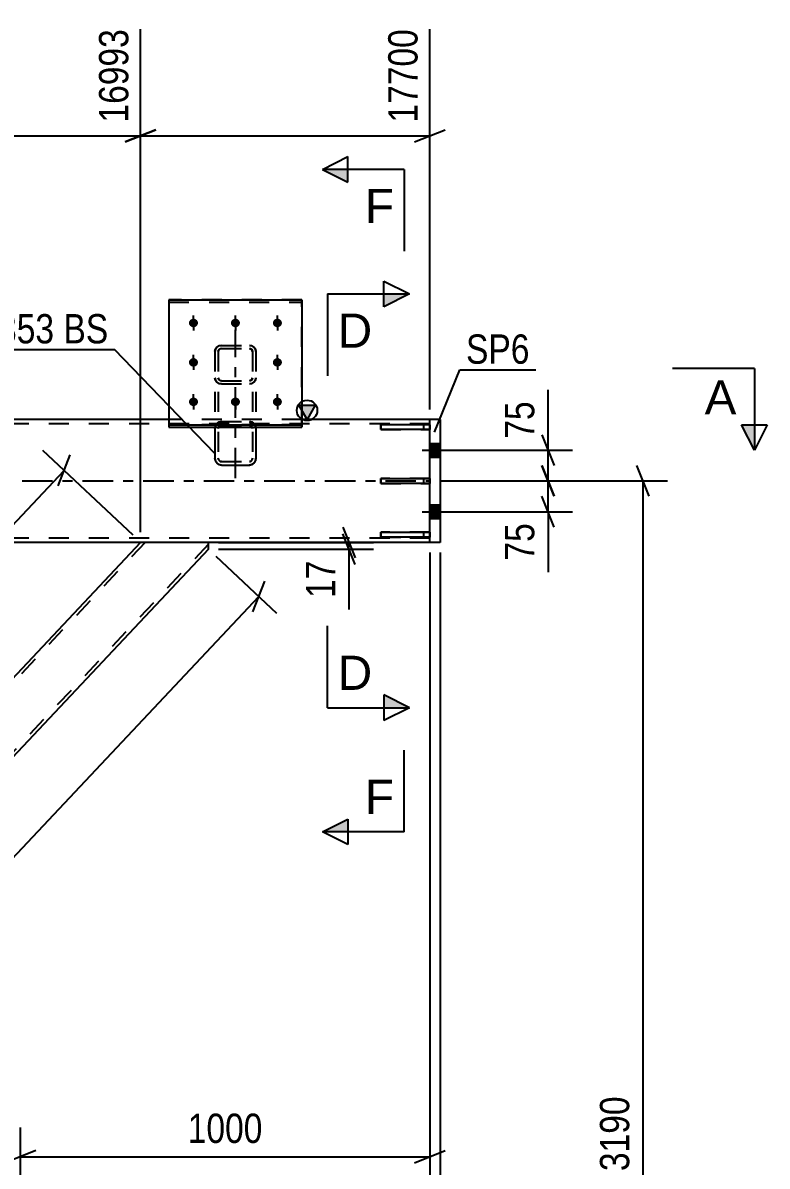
# Model space of a CAD drawing. Header units: millimetres. Extents: x -54 to 787, y -426 to 168.
# Drawn here: x 618.8 to 691.5, y -67 to 44.8 of the extents above; entities that cross this region are included whole.
import ezdxf

# ---------------------------------------------------------------- set-up
doc = ezdxf.new("R2010")
doc.units = ezdxf.units.MM
doc.linetypes.add('DXK_LINE_DOT2', pattern=[3.9198, 1.9599, -1.9599])
doc.linetypes.add('DXK_LINE_DOT3', pattern=[5.9187, 2.979, -0.9799, 0.9799, -0.9799])
doc.styles.add('Arial', font='ARIAL.TTF', dxfattribs={"height": 0.2})
doc.styles.add('Arial Narrow', font='ARIALN.TTF', dxfattribs={"height": 0.2})

# ---------------------------------------------------------------- blocks, each defined once
blk = doc.blocks.new('Part-761549023-3874 - 3598')
at = {"color": 2, "linetype": 'Continuous'}
for p, q in [((653.74, 0.24), (658.54, 0.24)), ((653.74, -0.24), (653.74, 0.24)), ((658.54, 0.24), (658.54, -0.24)), ((658.54, -0.24), (653.74, -0.24))]:
    blk.add_line(p, q, dxfattribs=at)
at = {"color": 7, "linetype": 'DXK_LINE_DOT2'}
blk.add_line((657.94, -0.24), (657.94, 0.24), dxfattribs=at)
blk = doc.blocks.new('Bolt-761549023-3616 - 3598')
at = {"linetype": 'Continuous'}
for points in [[(658.54, 3.66), (658.54, 2.34), (659.54, 2.34), (659.54, 3.66)], [(658.54, 3.66), (658.54, 2.34), (659.54, 2.34), (659.54, 3.66)], [(658.54, -2.34), (658.54, -3.66), (659.54, -3.66), (659.54, -2.34)], [(658.54, -2.34), (658.54, -3.66), (659.54, -3.66), (659.54, -2.34)]]:
    blk.add_hatch(color=1, dxfattribs=at).paths.add_polyline_path(points)
at = {"color": 1, "linetype": 'Continuous'}
for p, q in [((658.54, 3.66), (659.54, 3.66)), ((658.54, 3.66), (659.54, 3.66)), ((657.78, 3), (662.54, 3)), ((657.78, 3), (662.54, 3)), ((658.54, 2.34), (659.54, 2.34)), ((658.54, 2.34), (659.54, 2.34)), ((657.78, -3), (662.54, -3)), ((657.78, -3), (662.54, -3)), ((658.54, -2.34), (659.54, -2.34)), ((658.54, -2.34), (659.54, -2.34)), ((658.54, -3.66), (659.54, -3.66)), ((658.54, -3.66), (659.54, -3.66))]:
    blk.add_line(p, q, dxfattribs=at)
blk = doc.blocks.new('Part-761549023-3626 - 3598')
at = {"color": 2, "linetype": 'Continuous'}
for p, q in [((658.54, -6), (658.54, 6)), ((659.54, 6), (658.54, 6)), ((659.54, 6), (659.54, -6)), ((659.54, -6), (658.54, -6))]:
    blk.add_line(p, q, dxfattribs=at)
blk = doc.blocks.new('Part-761549023-3703 - 3598')
at = {"color": 7, "linetype": 'DXK_LINE_DOT2'}
for p, q in [((630.71, -6), (522.18, -121.41)), ((636.9, -6.19), (528.37, -121.6)), ((636.9, -6), (630.27, -6)), ((579.54, -59.95), (575.92, -63.8)), ((528.81, -121.6), (522.18, -121.6))]:
    blk.add_line(p, q, dxfattribs=at)
at = {"color": 2, "linetype": 'Continuous'}
for p, q in [((636.9, -6.66), (528.81, -121.6)), ((630.27, -6), (579.54, -59.95)), ((636.9, -6.66), (636.9, -6)), ((575.92, -63.8), (522.18, -120.94)), ((522.18, -121.52), (522.18, -120.94)), ((522.18, -121.6), (522.18, -121.52))]:
    blk.add_line(p, q, dxfattribs=at)
blk = doc.blocks.new('Part-761549023-3779 - 3598')
at = {"color": 7, "linetype": 'DXK_LINE_DOT2'}
for p, q in [((646.04, 17.7), (633.04, 17.7)), ((633.04, 17.7), (633.04, 5.26)), ((633.04, 17.48), (646.04, 17.48)), ((646.04, 5.26), (646.04, 17.7)), ((646.04, 5.48), (633.04, 5.48)), ((633.04, 5.26), (646.04, 5.26))]:
    blk.add_line(p, q, dxfattribs=at)
blk = doc.blocks.new('Part-761549023-3784 - 3598')
at = {"color": 2, "linetype": 'Continuous'}
for p, q in [((633.04, 17.7), (646.04, 17.7)), ((633.04, 17.7), (633.04, 5.26)), ((646.04, 17.7), (646.04, 5.26)), ((633.04, 5.48), (646.04, 5.48)), ((633.04, 5.26), (646.04, 5.26))]:
    blk.add_line(p, q, dxfattribs=at)
at = {"color": 7, "linetype": 'DXK_LINE_DOT2'}
blk.add_line((633.04, 17.48), (646.04, 17.48), dxfattribs=at)
blk = doc.blocks.new('Part-761549023-3789 - 3598')
at = {"color": 7, "linetype": 'DXK_LINE_DOT2'}
for p, q in [((637.54, 12.65), (637.59, 12.88)), ((637.54, 12.65), (637.54, 2.24)), ((637.59, 12.88), (637.73, 13.07)), ((637.73, 13.07), (637.93, 13.2)), ((637.88, 12.76), (637.86, 12.65)), ((637.86, 12.65), (637.86, 2.24)), ((637.95, 12.86), (637.88, 12.76)), ((637.93, 13.2), (638.18, 13.25)), ((638.06, 12.93), (637.95, 12.86)), ((638.18, 12.95), (638.06, 12.93)), ((638.18, 13.25), (640.9, 13.25)), ((638.18, 12.95), (640.9, 12.95)), ((640.9, 13.25), (641.14, 13.2)), ((641.02, 12.93), (640.9, 12.95)), ((641.13, 12.86), (641.02, 12.93)), ((641.19, 12.76), (641.13, 12.86)), ((641.14, 13.2), (641.35, 13.07)), ((641.22, 12.65), (641.19, 12.76)), ((641.22, 12.65), (641.22, 2.24)), ((641.35, 13.07), (641.49, 12.88)), ((641.49, 12.88), (641.54, 12.65)), ((641.54, 12.65), (641.54, 2.24)), ((637.59, 9.86), (637.54, 10.09)), ((637.86, 10.09), (637.88, 9.98)), ((641.19, 9.98), (641.22, 10.09)), ((641.54, 10.09), (641.49, 9.86)), ((637.73, 9.67), (637.59, 9.86)), ((637.93, 9.54), (637.73, 9.67)), ((637.88, 9.98), (637.95, 9.88)), ((638.18, 9.49), (637.93, 9.54)), ((637.95, 9.88), (638.06, 9.82)), ((638.06, 9.82), (638.18, 9.79)), ((638.18, 9.79), (640.9, 9.79)), ((638.18, 9.49), (640.9, 9.49)), ((640.9, 9.79), (641.02, 9.82)), ((641.14, 9.54), (640.9, 9.49)), ((641.02, 9.82), (641.13, 9.88)), ((641.13, 9.88), (641.19, 9.98)), ((641.35, 9.67), (641.14, 9.54)), ((641.49, 9.86), (641.35, 9.67)), ((638.18, 5.81), (637.93, 5.76)), ((638.18, 5.81), (640.9, 5.81)), ((641.14, 5.76), (640.9, 5.81)), ((637.59, 5.39), (637.54, 5.13)), ((637.86, 5.13), (637.88, 5.26)), ((638.06, 5.45), (638.18, 5.47)), ((638.18, 5.47), (640.9, 5.47)), ((640.9, 5.47), (641.02, 5.45)), ((641.19, 5.26), (641.22, 5.13)), ((641.54, 5.13), (641.49, 5.39)), ((637.54, 2.24), (637.59, 1.98)), ((637.88, 2.11), (637.86, 2.24)), ((641.22, 2.24), (641.19, 2.11)), ((641.49, 1.98), (641.54, 2.24)), ((637.93, 1.61), (638.18, 1.56)), ((638.18, 1.9), (638.06, 1.92)), ((638.18, 1.9), (640.9, 1.9)), ((638.18, 1.56), (640.9, 1.56)), ((641.02, 1.92), (640.9, 1.9)), ((640.9, 1.56), (641.14, 1.61))]:
    blk.add_line(p, q, dxfattribs=at)
for centre, radius, start, end in [((638.21, 5.16), 0.662, 114.32, 159.2417), ((640.87, 5.16), 0.662, 20.7583, 65.68), ((638.19, 5.15), 0.331, 114.32, 159.2417), ((640.89, 5.15), 0.331, 20.7583, 65.68), ((638.21, 2.21), 0.662, 200.7583, 245.68), ((638.19, 2.23), 0.331, 200.7583, 245.68), ((640.89, 2.23), 0.331, 294.32, 339.2417), ((640.87, 2.21), 0.662, 294.32, 339.2417)]:
    blk.add_arc(centre, radius, start, end, dxfattribs=at)
blk = doc.blocks.new('Part-761549023-3794 - 3598')
at = {"color": 7, "linetype": 'DXK_LINE_DOT3'}
blk.add_line((639.54, 0.27), (639.54, 14.79), dxfattribs=at)
at = {"color": 7, "linetype": 'DXK_LINE_DOT2'}
for p, q in [((637.59, 12.88), (637.54, 12.65)), ((637.54, 12.65), (637.54, 5.26)), ((637.73, 13.07), (637.59, 12.88)), ((637.93, 13.21), (637.73, 13.07)), ((637.86, 12.65), (637.88, 12.76)), ((637.86, 12.65), (637.86, 2.24)), ((637.88, 12.76), (637.95, 12.86)), ((638.18, 13.25), (637.93, 13.21)), ((637.95, 12.86), (638.06, 12.93)), ((638.06, 12.93), (638.18, 12.95)), ((638.18, 13.25), (640.9, 13.25)), ((638.18, 12.95), (640.9, 12.95)), ((641.14, 13.21), (640.9, 13.25)), ((640.9, 12.95), (641.02, 12.93)), ((641.02, 12.93), (641.13, 12.86)), ((641.13, 12.86), (641.19, 12.76)), ((641.35, 13.07), (641.14, 13.21)), ((641.19, 12.76), (641.22, 12.65)), ((641.22, 12.65), (641.22, 2.24)), ((641.49, 12.88), (641.35, 13.07)), ((641.54, 12.65), (641.49, 12.88)), ((641.54, 12.65), (641.54, 5.26)), ((637.54, 10.09), (637.59, 9.86)), ((637.88, 9.98), (637.86, 10.09)), ((641.22, 10.09), (641.19, 9.98)), ((641.49, 9.86), (641.54, 10.09)), ((637.59, 9.86), (637.73, 9.67)), ((637.73, 9.67), (637.93, 9.54)), ((637.95, 9.88), (637.88, 9.98)), ((637.93, 9.54), (638.18, 9.49)), ((638.06, 9.82), (637.95, 9.88)), ((638.18, 9.79), (638.06, 9.82)), ((638.18, 9.79), (640.9, 9.79)), ((638.18, 9.49), (640.9, 9.49)), ((641.02, 9.82), (640.9, 9.79)), ((640.9, 9.49), (641.14, 9.54)), ((641.13, 9.88), (641.02, 9.82)), ((641.19, 9.98), (641.13, 9.88)), ((641.14, 9.54), (641.35, 9.67)), ((641.35, 9.67), (641.49, 9.86)), ((637.93, 5.76), (638.18, 5.81)), ((638.18, 5.81), (640.9, 5.81)), ((640.9, 5.81), (641.14, 5.76)), ((637.54, 5.13), (637.59, 5.39)), ((637.88, 5.26), (637.86, 5.13)), ((638.18, 5.47), (638.06, 5.45)), ((638.18, 5.47), (640.9, 5.47)), ((641.02, 5.45), (640.9, 5.47)), ((641.22, 5.13), (641.19, 5.26)), ((641.49, 5.39), (641.54, 5.13)), ((637.86, 2.24), (637.88, 2.11)), ((641.19, 2.11), (641.22, 2.24)), ((638.06, 1.92), (638.18, 1.9)), ((638.18, 1.9), (640.9, 1.9)), ((640.9, 1.9), (641.02, 1.92))]:
    blk.add_line(p, q, dxfattribs=at)
at = {"color": 2, "linetype": 'Continuous'}
for p, q in [((637.54, 5.26), (637.54, 2.24)), ((641.54, 5.26), (641.54, 2.24)), ((637.59, 1.98), (637.54, 2.24)), ((641.54, 2.24), (641.49, 1.98)), ((638.18, 1.56), (637.93, 1.61)), ((638.18, 1.56), (640.9, 1.56)), ((641.14, 1.61), (640.9, 1.56))]:
    blk.add_line(p, q, dxfattribs=at)
at = {"color": 7, "linetype": 'DXK_LINE_DOT2'}
for centre, radius, start, end in [((638.21, 5.16), 0.662, 114.32, 159.2417), ((640.87, 5.16), 0.662, 20.7583, 65.68), ((638.19, 5.15), 0.331, 114.32, 159.2417), ((640.89, 5.15), 0.331, 20.7583, 65.68), ((638.19, 2.23), 0.331, 200.7583, 245.68), ((640.89, 2.23), 0.331, 294.32, 339.2417)]:
    blk.add_arc(centre, radius, start, end, dxfattribs=at)
at = {"color": 2, "linetype": 'Continuous'}
for centre, start, end in [((638.21, 2.21), 200.7583, 245.68), ((640.87, 2.21), 294.32, 339.2417)]:
    blk.add_arc(centre, 0.662, start, end, dxfattribs=at)
blk = doc.blocks.new('Bolt-761549023-3936 - 3598')
at = {"linetype": 'Continuous'}
for points in [[(635.44, 15.03), (635.35, 15.04), (635.26, 15.07), (635.18, 15.11), (635.11, 15.17), (635.06, 15.24), (635.02, 15.32), (635, 15.4), (635, 15.49), (635.02, 15.57), (635.06, 15.65), (635.11, 15.72), (635.18, 15.78), (635.26, 15.82), (635.35, 15.85), (635.44, 15.86), (635.53, 15.85), (635.62, 15.82), (635.7, 15.78), (635.77, 15.72), (635.82, 15.65), (635.86, 15.57), (635.88, 15.49), (635.88, 15.4), (635.86, 15.32), (635.82, 15.24), (635.77, 15.17), (635.7, 15.11), (635.62, 15.07), (635.53, 15.04)], [(639.54, 15.03), (639.45, 15.04), (639.36, 15.07), (639.28, 15.11), (639.21, 15.17), (639.16, 15.24), (639.12, 15.32), (639.1, 15.4), (639.1, 15.49), (639.12, 15.57), (639.16, 15.65), (639.21, 15.72), (639.28, 15.78), (639.36, 15.82), (639.45, 15.85), (639.54, 15.86), (639.63, 15.85), (639.72, 15.82), (639.8, 15.78), (639.87, 15.72), (639.92, 15.65), (639.96, 15.57), (639.98, 15.49), (639.98, 15.4), (639.96, 15.32), (639.92, 15.24), (639.87, 15.17), (639.8, 15.11), (639.72, 15.07), (639.63, 15.04)], [(643.64, 15.03), (643.55, 15.04), (643.46, 15.07), (643.38, 15.11), (643.31, 15.17), (643.26, 15.24), (643.22, 15.32), (643.2, 15.4), (643.2, 15.49), (643.22, 15.57), (643.26, 15.65), (643.31, 15.72), (643.38, 15.78), (643.46, 15.82), (643.55, 15.85), (643.64, 15.86), (643.73, 15.85), (643.82, 15.82), (643.9, 15.78), (643.97, 15.72), (644.02, 15.65), (644.06, 15.57), (644.08, 15.49), (644.08, 15.4), (644.06, 15.32), (644.02, 15.24), (643.97, 15.17), (643.9, 15.11), (643.82, 15.07), (643.73, 15.04)], [(635.44, 11.18), (635.35, 11.19), (635.26, 11.21), (635.18, 11.26), (635.11, 11.31), (635.06, 11.38), (635.02, 11.46), (635, 11.55), (635, 11.63), (635.02, 11.72), (635.06, 11.8), (635.11, 11.87), (635.18, 11.92), (635.26, 11.97), (635.35, 11.99), (635.44, 12), (635.53, 11.99), (635.62, 11.97), (635.7, 11.92), (635.77, 11.87), (635.82, 11.8), (635.86, 11.72), (635.88, 11.63), (635.88, 11.55), (635.86, 11.46), (635.82, 11.38), (635.77, 11.31), (635.7, 11.26), (635.62, 11.21), (635.53, 11.19)], [(643.64, 11.18), (643.55, 11.19), (643.46, 11.21), (643.38, 11.26), (643.31, 11.31), (643.26, 11.38), (643.22, 11.46), (643.2, 11.55), (643.2, 11.63), (643.22, 11.72), (643.26, 11.8), (643.31, 11.87), (643.38, 11.92), (643.46, 11.97), (643.55, 11.99), (643.64, 12), (643.73, 11.99), (643.82, 11.97), (643.9, 11.92), (643.97, 11.87), (644.02, 11.8), (644.06, 11.72), (644.08, 11.63), (644.08, 11.55), (644.06, 11.46), (644.02, 11.38), (643.97, 11.31), (643.9, 11.26), (643.82, 11.21), (643.73, 11.19)], [(635.44, 7.32), (635.35, 7.33), (635.26, 7.36), (635.18, 7.4), (635.11, 7.46), (635.06, 7.53), (635.02, 7.61), (635, 7.69), (635, 7.78), (635.02, 7.87), (635.06, 7.94), (635.11, 8.01), (635.18, 8.07), (635.26, 8.12), (635.35, 8.14), (635.44, 8.15), (635.53, 8.14), (635.62, 8.12), (635.7, 8.07), (635.77, 8.01), (635.82, 7.94), (635.86, 7.87), (635.88, 7.78), (635.88, 7.69), (635.86, 7.61), (635.82, 7.53), (635.77, 7.46), (635.7, 7.4), (635.62, 7.36), (635.53, 7.33)], [(639.54, 7.32), (639.45, 7.33), (639.36, 7.36), (639.28, 7.4), (639.21, 7.46), (639.16, 7.53), (639.12, 7.61), (639.1, 7.69), (639.1, 7.78), (639.12, 7.87), (639.16, 7.94), (639.21, 8.01), (639.28, 8.07), (639.36, 8.12), (639.45, 8.14), (639.54, 8.15), (639.63, 8.14), (639.72, 8.12), (639.8, 8.07), (639.87, 8.01), (639.92, 7.94), (639.96, 7.87), (639.98, 7.78), (639.98, 7.69), (639.96, 7.61), (639.92, 7.53), (639.87, 7.46), (639.8, 7.4), (639.72, 7.36), (639.63, 7.33)], [(643.64, 7.32), (643.55, 7.33), (643.46, 7.36), (643.38, 7.4), (643.31, 7.46), (643.26, 7.53), (643.22, 7.61), (643.2, 7.69), (643.2, 7.78), (643.22, 7.87), (643.26, 7.94), (643.31, 8.01), (643.38, 8.07), (643.46, 8.12), (643.55, 8.14), (643.64, 8.15), (643.73, 8.14), (643.82, 8.12), (643.9, 8.07), (643.97, 8.01), (644.02, 7.94), (644.06, 7.87), (644.08, 7.78), (644.08, 7.69), (644.06, 7.61), (644.02, 7.53), (643.97, 7.46), (643.9, 7.4), (643.82, 7.36), (643.73, 7.33)]]:
    blk.add_hatch(color=1, dxfattribs=at).paths.add_polyline_path(points)
at = {"color": 1, "linetype": 'Continuous'}
for p, q in [((635.44, 15.05), (635.44, 16.18)), ((639.54, 15.05), (639.54, 16.18)), ((643.64, 15.05), (643.64, 16.18)), ((635.44, 11.19), (635.44, 12.33)), ((643.64, 11.19), (643.64, 12.33)), ((635.44, 7.34), (635.44, 8.48)), ((639.54, 7.34), (639.54, 8.48)), ((643.64, 7.34), (643.64, 8.48))]:
    blk.add_line(p, q, dxfattribs=at)
blk = doc.blocks.new('Part-761549023-3851 - 3598')
at = {"linetype": 'Continuous'}
blk.add_hatch(color=2, dxfattribs=at).paths.add_polyline_path([(646.54, 6), (645.74, 7.4), (647.34, 7.4)])
at = {"color": 2, "linetype": 'Continuous'}
for p, q in [((646.54, 6), (645.74, 7.4)), ((645.74, 7.4), (647.34, 7.4)), ((647.34, 7.4), (646.54, 6)), ((633.04, 6), (406.05, 6)), ((658.54, 6), (646.04, 6)), ((658.54, -6), (157.14, -6))]:
    blk.add_line(p, q, dxfattribs=at)
at = {"color": 7, "linetype": 'DXK_LINE_DOT2'}
for p, q in [((658.54, 5.6), (20.9, 5.6)), ((646.04, 6), (633.04, 6)), ((658.54, -6), (658.54, 6)), ((658.54, -5.6), (20.9, -5.6)), ((658.54, -6), (41.94, -6))]:
    blk.add_line(p, q, dxfattribs=at)
at = {"color": 7, "linetype": 'DXK_LINE_DOT3'}
blk.add_line((20.9, 0), (658.54, 0), dxfattribs=at)
at = {"color": 2, "linetype": 'Continuous'}
blk.add_circle((646.54, 6.9), 1, dxfattribs=at)
blk = doc.blocks.new('Part-761549023-3872 - 3598')
at = {"color": 2, "linetype": 'Continuous'}
for p, q in [((653.74, -5.02), (658.54, -5.02)), ((653.74, -5.5), (653.74, -5.02)), ((658.54, -5.5), (653.74, -5.5)), ((658.54, -5.02), (658.54, -5.5))]:
    blk.add_line(p, q, dxfattribs=at)
at = {"color": 7, "linetype": 'DXK_LINE_DOT2'}
blk.add_line((657.94, -5.5), (657.94, -5.02), dxfattribs=at)
blk = doc.blocks.new('Part-761549023-3873 - 3598')
at = {"color": 2, "linetype": 'Continuous'}
for p, q in [((658.54, 5.5), (653.74, 5.5)), ((653.74, 5.02), (653.74, 5.5)), ((658.54, 5.02), (653.74, 5.02)), ((658.54, 5.5), (658.54, 5.02))]:
    blk.add_line(p, q, dxfattribs=at)
at = {"color": 7, "linetype": 'DXK_LINE_DOT2'}
blk.add_line((657.94, 5.02), (657.94, 5.5), dxfattribs=at)
blk = doc.blocks.new('Part-761549023-3887 - 3598')
at = {"color": 7, "linetype": 'DXK_LINE_DOT2'}
for p, q in [((658.54, -5.02), (653.74, -5.02)), ((653.74, -5.02), (653.74, -5.5)), ((653.74, -5.5), (658.54, -5.5)), ((657.94, -5.5), (657.94, -5.02)), ((658.54, -5.5), (658.54, -5.02))]:
    blk.add_line(p, q, dxfattribs=at)
blk = doc.blocks.new('Part-761549023-3888 - 3598')
at = {"color": 7, "linetype": 'DXK_LINE_DOT2'}
for p, q in [((658.54, 5.5), (653.74, 5.5)), ((653.74, 5.5), (653.74, 5.02)), ((653.74, 5.02), (658.54, 5.02)), ((657.94, 5.02), (657.94, 5.5)), ((658.54, 5.02), (658.54, 5.5))]:
    blk.add_line(p, q, dxfattribs=at)
blk = doc.blocks.new('Part-761549023-3889 - 3598')
at = {"color": 7, "linetype": 'DXK_LINE_DOT2'}
for p, q in [((658.54, 0.24), (653.74, 0.24)), ((653.74, 0.24), (653.74, -0.24)), ((657.94, -0.24), (657.94, 0.24)), ((658.54, -0.24), (658.54, 0.24)), ((653.74, -0.24), (658.54, -0.24))]:
    blk.add_line(p, q, dxfattribs=at)
blk = doc.blocks.new('Bolt-761549023-3935 - 3598')
at = {"color": 1, "linetype": 'DXK_LINE_DOT2'}
for p, q in [((635.44, 15.84), (635.44, 14.7)), ((639.54, 15.84), (639.54, 14.7)), ((643.64, 15.84), (643.64, 14.7)), ((635.44, 11.99), (635.44, 10.85)), ((643.64, 11.99), (643.64, 10.85)), ((635.44, 8.13), (635.44, 7)), ((639.54, 8.13), (639.54, 7)), ((643.64, 8.13), (643.64, 7))]:
    blk.add_line(p, q, dxfattribs=at)
blk = doc.blocks.new('StraightDimension-761549023-4222 - 3598')
at = {"color": 7, "linetype": 'Continuous'}
for p, q in [((658.54, -7), (658.54, -68.46)), ((618.54, -120.6), (618.54, -63.21)), ((620.04, -65.46), (617.04, -66.66)), ((657.04, -66.66), (660.04, -65.46)), ((618.54, -66.06), (658.54, -66.06))]:
    blk.add_line(p, q, dxfattribs=at)
at = {"color": 0}
blk.add_wipeout([(642.8, -65.31), (642.8, -61.11), (634.28, -61.11), (634.28, -65.31)], dxfattribs=at)
at = {"color": 3, "style": 'Arial Narrow'}
blk.add_text('1000', height=2.863, dxfattribs=at).set_placement((634.88, -64.71))
blk = doc.blocks.new('StraightDimension-761549023-4197 - 3598')
at = {"color": 7, "linetype": 'Continuous'}
for p, q in [((669.5, 1.5), (670.7, -1.5)), ((660.54, 0), (672.5, 0)), ((670.1, -3), (670.1, 0)), ((670.7, -4.5), (669.5, -1.5)), ((661.93, -3), (672.5, -3)), ((670.1, -3), (670.1, -8.91)), ((670.1, -3), (670.1, -8.91))]:
    blk.add_line(p, q, dxfattribs=at)
at = {"color": 0}
blk.add_wipeout([(669.35, -3.53), (665.15, -3.53), (665.15, -8.38), (669.35, -8.38)], dxfattribs=at)
at = {"color": 3, "style": 'Arial Narrow'}
blk.add_text('75', height=2.863, rotation=90.0002, dxfattribs=at).set_placement((668.75, -7.78))
blk = doc.blocks.new('StraightDimension-761549023-4205 - 3598')
at = {"color": 7, "linetype": 'Continuous'}
for p, q in [((670.1, 3), (670.1, 8.91)), ((670.1, 3), (670.1, 8.91)), ((669.5, 4.5), (670.7, 1.5)), ((661.45, 3), (672.5, 3)), ((670.1, 0), (670.1, 3)), ((670.7, -1.5), (669.5, 1.5)), ((660.54, 0), (672.5, 0))]:
    blk.add_line(p, q, dxfattribs=at)
at = {"color": 0}
blk.add_wipeout([(669.35, 8.38), (665.15, 8.38), (665.15, 3.52), (669.35, 3.52)], dxfattribs=at)
at = {"color": 3, "style": 'Arial Narrow'}
blk.add_text('75', height=2.863, rotation=90.0002, dxfattribs=at).set_placement((668.75, 4.13))
blk = doc.blocks.new('StraightDimension-761549023-3988 - 3598')
at = {"color": 7, "linetype": 'Continuous'}
for p, q in [((629.55, -5.31), (620.71, 2.99)), ((622.2, -0.46), (623.38, 2.55)), ((572.05, -52.9), (622.79, 1.04)), ((578.81, -59.26), (569.98, -50.95)), ((572.64, -51.4), (571.46, -54.41))]:
    blk.add_line(p, q, dxfattribs=at)
at = {"color": 0}
blk.add_wipeout([(599.79, -22.32), (596.73, -19.44), (590.9, -25.64), (593.96, -28.52)], dxfattribs=at)
at = {"color": 3, "style": 'Arial Narrow'}
blk.add_text('1851', height=2.863, rotation=46.7591, dxfattribs=at).set_placement((593.93, -27.67))
blk = doc.blocks.new('StraightDimension-761549023-4214 - 3598')
at = {"color": 7, "linetype": 'Continuous'}
for p, q in [((679.98, -1.5), (678.78, 1.5)), ((659.54, 0), (681.78, 0)), ((679.38, -127.6), (679.38, 0)), ((678.78, -126.1), (679.98, -129.1)), ((619.54, -127.6), (681.78, -127.6))]:
    blk.add_line(p, q, dxfattribs=at)
at = {"color": 0}
blk.add_wipeout([(678.63, -59.54), (674.43, -59.54), (674.43, -68.06), (678.63, -68.06)], dxfattribs=at)
at = {"color": 3, "style": 'Arial Narrow'}
blk.add_text('3190', height=2.863, rotation=90.0002, dxfattribs=at).set_placement((678.03, -67.46))
blk = doc.blocks.new('StraightDimension-761549023-4285 - 3598')
at = {"color": 7, "linetype": 'Continuous'}
for p, q in [((637.63, -7.35), (643.57, -12.93)), ((641.23, -12.79), (642.41, -9.79)), ((533.73, -126.23), (641.82, -11.29)), ((529.54, -122.29), (535.48, -127.87)), ((534.32, -124.72), (533.14, -127.73))]:
    blk.add_line(p, q, dxfattribs=at)
at = {"color": 0}
blk.add_wipeout([(590.14, -65.14), (587.08, -62.27), (581.25, -68.47), (584.31, -71.34)], dxfattribs=at)
at = {"color": 3, "style": 'Arial Narrow'}
blk.add_text('3945', height=2.863, rotation=46.7591, dxfattribs=at).set_placement((584.28, -70.5))
blk = doc.blocks.new('StraightDimension-761549023-7917 - 3598')
at = {"color": 7, "linetype": 'Continuous'}
for p, q in [((630.27, -5), (630.27, 44.18)), ((658.54, 7), (658.54, 44.18)), ((631.77, 34.34), (628.77, 33.14)), ((630.27, 33.74), (658.54, 33.74)), ((657.04, 33.14), (660.04, 34.34))]:
    blk.add_line(p, q, dxfattribs=at)
at = {"color": 0, "linetype": 'Continuous'}
blk.add_wipeout([(657.94, 44.78), (653.74, 44.78), (653.74, 34.44), (657.94, 34.44)], dxfattribs=at)
at = {"color": 3, "linetype": 'Continuous', "style": 'Arial Narrow'}
blk.add_text('17700', height=2.863, rotation=90.0002, dxfattribs=at).set_placement((657.34, 35.04))
blk = doc.blocks.new('StraightDimension-761549023-7918 - 3598')
at = {"color": 7, "linetype": 'Continuous'}
for p, q in [((522.18, -5), (522.18, 44.18)), ((630.27, -5), (630.27, 44.18)), ((523.68, 34.34), (520.68, 33.14)), ((522.18, 33.74), (630.27, 33.74)), ((628.77, 33.14), (631.77, 34.34))]:
    blk.add_line(p, q, dxfattribs=at)
at = {"color": 0, "linetype": 'Continuous'}
blk.add_wipeout([(629.67, 44.78), (625.47, 44.78), (625.47, 34.44), (629.67, 34.44)], dxfattribs=at)
at = {"color": 3, "linetype": 'Continuous', "style": 'Arial Narrow'}
blk.add_text('16993', height=2.863, rotation=90.0002, dxfattribs=at).set_placement((629.07, 35.04))
blk = doc.blocks.new('StraightDimension-761549023-13044 - 3598')
at = {"color": 7, "linetype": 'Continuous'}
for p, q in [((650.04, -4.5), (651.24, -7.5)), ((651.24, -8.16), (650.04, -5.16)), ((637.9, -6), (653.04, -6)), ((637.9, -6.66), (653.04, -6.66)), ((650.64, -6.66), (650.64, -6)), ((650.64, -6.66), (650.64, -12.57)), ((650.64, -6.66), (650.64, -12.57))]:
    blk.add_line(p, q, dxfattribs=at)
at = {"color": 0}
blk.add_wipeout([(649.89, -7.19), (645.69, -7.19), (645.69, -12.04), (649.89, -12.04)], dxfattribs=at)
at = {"color": 3, "style": 'Arial Narrow'}
blk.add_text('17', height=2.863, rotation=90.0002, dxfattribs=at).set_placement((649.29, -11.44))
blk = doc.blocks.new('StraightDimension-761549023-13310 - 3598')
at = {"color": 7, "linetype": 'Continuous'}
blk.add_line((659.54, -7), (659.54, -170.19), dxfattribs=at)
blk = doc.blocks.new('Mark-761549023-3622 - 3598')
at = {"color": 30, "linetype": 'Continuous'}
for p, q in [((658.99, 4.77), (661.48, 10.86)), ((661.48, 10.86), (668.89, 10.86))]:
    blk.add_line(p, q, dxfattribs=at)
at = {"color": 0}
blk.add_wipeout([(668.29, 11.46), (668.29, 14.46), (662.08, 14.46), (662.08, 11.46)], dxfattribs=at)
blk.add_wipeout([(668.29, 11.46), (668.29, 14.46), (662.08, 14.46), (662.08, 11.46)], dxfattribs=at)
at = {"color": 3, "style": 'Arial Narrow'}
blk.add_text('SP6', height=2.863, dxfattribs=at).set_placement((662.08, 11.46))
blk = doc.blocks.new('SectionMark-761549023-15504 - 3598')
at = {"linetype": 'Continuous'}
for points in [[(654.04, 17.03), (654.04, 18.28), (656.54, 18.28)], [(654.04, -22.17), (654.04, -20.92), (656.54, -22.17)]]:
    blk.add_hatch(color=6, dxfattribs=at).paths.add_polyline_path(points)
at = {"color": 6, "linetype": 'Continuous'}
for p, q in [((654.04, 17.03), (654.04, 19.53)), ((654.04, 19.53), (656.54, 18.28)), ((648.54, 18.28), (648.54, 10.28)), ((648.54, 18.28), (656.54, 18.28)), ((656.54, 18.28), (654.04, 17.03)), ((648.54, -22.17), (648.54, -14.17)), ((656.54, -22.17), (654.04, -20.92)), ((654.04, -20.92), (654.04, -23.42)), ((648.54, -22.17), (656.54, -22.17)), ((656.54, -22.17), (654.04, -23.42))]:
    blk.add_line(p, q, dxfattribs=at)
at = {"color": 0, "linetype": 'Continuous'}
for points in [[(652.91, 13.03), (652.91, 16.53), (649.54, 16.53), (649.54, 13.03)], [(652.91, -20.42), (652.91, -16.92), (649.54, -16.92), (649.54, -20.42)]]:
    blk.add_wipeout(points, dxfattribs=at)
at = {"color": 3, "linetype": 'Continuous', "style": 'Arial'}
for p in [(649.54, 13.03), (649.54, -20.42)]:
    blk.add_text('D', height=3.34, dxfattribs=at).set_placement(p)
blk = doc.blocks.new('SectionMark-761549023-4990 - 3598')
at = {"linetype": 'Continuous'}
blk.add_hatch(color=6, dxfattribs=at).paths.add_polyline_path([(689.01, 5.5), (690.26, 5.5), (690.26, 3)])
at = {"color": 6, "linetype": 'Continuous'}
for p, q in [((690.26, 11), (682.26, 11)), ((690.26, 11), (690.26, 3)), ((689.01, 5.5), (691.51, 5.5)), ((690.26, 3), (689.01, 5.5)), ((691.51, 5.5), (690.26, 3))]:
    blk.add_line(p, q, dxfattribs=at)
at = {"color": 0, "linetype": 'Continuous'}
blk.add_wipeout([(688.51, 6.5), (688.51, 10), (685.4, 10), (685.4, 6.5)], dxfattribs=at)
at = {"color": 3, "linetype": 'Continuous', "style": 'Arial'}
blk.add_text('A', height=3.34, dxfattribs=at).set_placement((685.4, 6.5))
blk = doc.blocks.new('SectionMark-761549023-4994 - 3598')
at = {"linetype": 'Continuous'}
for points in [[(650.54, 30.46), (650.54, 29.21), (648.04, 30.46)], [(650.54, -33.05), (650.54, -34.3), (648.04, -34.3)]]:
    blk.add_hatch(color=6, dxfattribs=at).paths.add_polyline_path(points)
at = {"color": 6, "linetype": 'Continuous'}
for p, q in [((648.04, 30.46), (650.54, 31.71)), ((650.54, 29.21), (650.54, 31.71)), ((656.04, 30.46), (648.04, 30.46)), ((648.04, 30.46), (650.54, 29.21)), ((656.04, 30.46), (656.04, 22.46)), ((656.04, -34.3), (656.04, -26.3)), ((648.04, -34.3), (650.54, -33.05)), ((650.54, -33.05), (650.54, -35.55)), ((656.04, -34.3), (648.04, -34.3)), ((650.54, -35.55), (648.04, -34.3))]:
    blk.add_line(p, q, dxfattribs=at)
at = {"color": 0, "linetype": 'Continuous'}
for points in [[(655.04, 25.21), (655.04, 28.71), (652.19, 28.71), (652.19, 25.21)], [(655.04, -32.55), (655.04, -29.05), (652.19, -29.05), (652.19, -32.55)]]:
    blk.add_wipeout(points, dxfattribs=at)
at = {"color": 3, "linetype": 'Continuous', "style": 'Arial'}
for p in [(652.19, 25.21), (652.19, -32.55)]:
    blk.add_text('F', height=3.34, dxfattribs=at).set_placement(p)
blk = doc.blocks.new('MarkSet-761549023-5091 - 3598')
at = {"color": 30, "linetype": 'Continuous'}
for p in [(611.37, 12.85), (637.54, 2.69)]:
    blk.add_line(p, (627.72, 12.85), dxfattribs=at)
at = {"color": 0}
for points in [[(621.83, 13.45), (621.83, 16.45), (611.97, 16.45), (611.97, 13.45)], [(627.12, 13.45), (627.12, 16.45), (622.73, 16.45), (622.73, 13.45)]]:
    blk.add_wipeout(points, dxfattribs=at)
for points in [[(621.83, 13.45), (621.83, 16.45), (611.97, 16.45), (611.97, 13.45)], [(627.12, 13.45), (627.12, 16.45), (622.73, 16.45), (622.73, 13.45)]]:
    blk.add_wipeout(points, dxfattribs=at)
at = {"color": 3, "style": 'Arial Narrow'}
for s, p in [('TC353', (611.97, 13.45)), ('BS', (622.73, 13.45))]:
    blk.add_text(s, height=2.863, dxfattribs=at).set_placement(p)

msp = doc.modelspace()

# ---------------------------------------------------------------- block references
for name in ['Part-761549023-3779 - 3598', 'Part-761549023-3784 - 3598', 'Bolt-761549023-3936 - 3598', 'Bolt-761549023-3935 - 3598', 'Part-761549023-3794 - 3598', 'Part-761549023-3789 - 3598', 'Part-761549023-3851 - 3598', 'Part-761549023-3626 - 3598', 'Part-761549023-3873 - 3598', 'Part-761549023-3888 - 3598', 'Bolt-761549023-3616 - 3598', 'Part-761549023-3874 - 3598', 'Part-761549023-3889 - 3598', 'Part-761549023-3872 - 3598', 'Part-761549023-3887 - 3598', 'Part-761549023-3703 - 3598']:
    msp.add_blockref(name, (0, 0))

# ---------------------------------------------------------------- next in the draw order: block references
msp.add_blockref('StraightDimension-761549023-4222 - 3598', (0, 0))

# ---------------------------------------------------------------- next in the draw order: block references
for name in ['StraightDimension-761549023-3988 - 3598', 'StraightDimension-761549023-4197 - 3598']:
    msp.add_blockref(name, (0, 0))

# ---------------------------------------------------------------- next in the draw order: block references
msp.add_blockref('StraightDimension-761549023-4205 - 3598', (0, 0))

# ---------------------------------------------------------------- next in the draw order: block references
msp.add_blockref('StraightDimension-761549023-4214 - 3598', (0, 0))

# ---------------------------------------------------------------- next in the draw order: block references
for name in ['StraightDimension-761549023-7917 - 3598', 'StraightDimension-761549023-4285 - 3598']:
    msp.add_blockref(name, (0, 0))

# ---------------------------------------------------------------- next in the draw order: block references
for name in ['StraightDimension-761549023-7918 - 3598', 'Mark-761549023-3622 - 3598', 'StraightDimension-761549023-13044 - 3598']:
    msp.add_blockref(name, (0, 0))

# ---------------------------------------------------------------- next in the draw order: block references
msp.add_blockref('StraightDimension-761549023-13310 - 3598', (0, 0))

# ---------------------------------------------------------------- next in the draw order: block references
msp.add_blockref('SectionMark-761549023-15504 - 3598', (0, 0))

# ---------------------------------------------------------------- next in the draw order: block references
msp.add_blockref('SectionMark-761549023-4990 - 3598', (0, 0))

# ---------------------------------------------------------------- next in the draw order: block references
for name in ['SectionMark-761549023-4994 - 3598', 'MarkSet-761549023-5091 - 3598']:
    msp.add_blockref(name, (0, 0))

doc.saveas('drawing.dxf')
